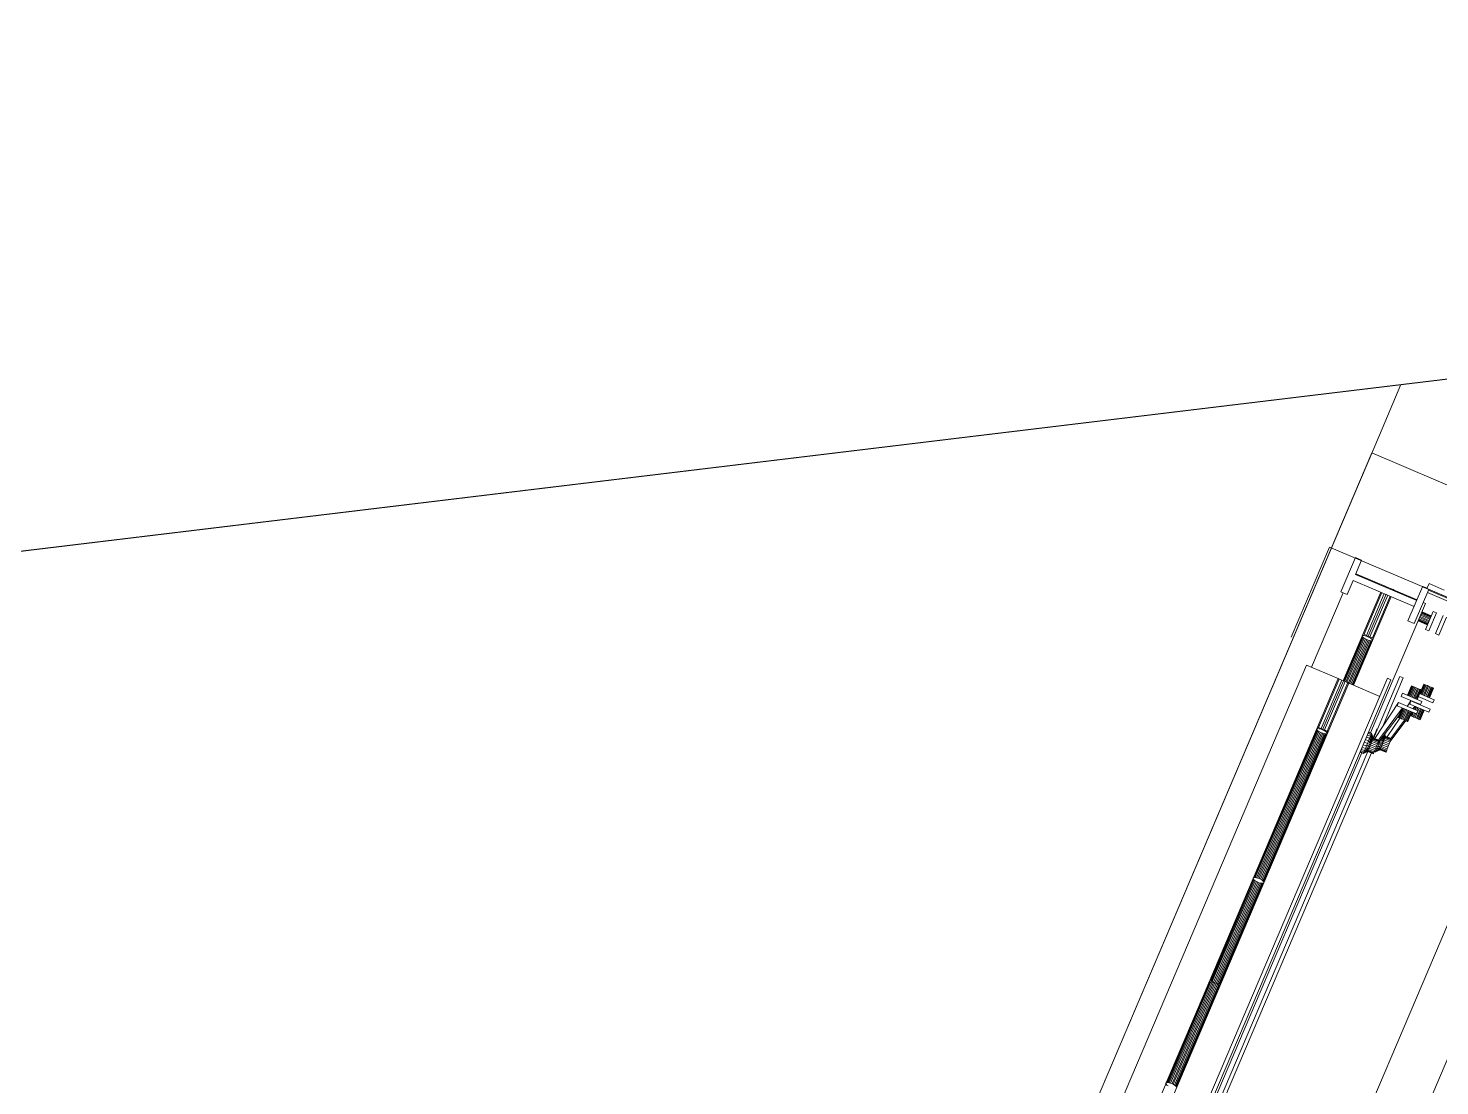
# Model space of a CAD drawing. Header units: metres. Extents: x -48 to 2360, y -1392 to 453.
# Drawn here: x 703.578 to 705.512, y -944.051 to -942.603 of the extents above; entities that cross this region are included whole.
import ezdxf

# ---------------------------------------------------------------- set-up
doc = ezdxf.new("R2010")
doc.units = ezdxf.units.M
doc.layers.add('MUEBLES', color=223, linetype='Continuous', lineweight=5, transparency=0.3)
doc.layers.add('TODO', color=210, linetype='Continuous', lineweight=5)

msp = doc.modelspace()

# ---------------------------------------------------------------- linework, layer by layer
at = {"layer": 'MUEBLES', "transparency": 33554687}
for p, q in [((705.4187, -943.1843), (704.6309, -945.0341)), ((707.5251, -944.0815), (705.4187, -943.1843)), ((705.3607, -943.3133), (705.3082, -943.4366)), ((705.3607, -943.3133), (707.4671, -944.2104)), ((705.3761, -943.3745), (705.3961, -943.3277)), ((705.3961, -943.3277), (705.4046, -943.3313)), ((705.4046, -943.3313), (705.3964, -943.3507)), ((705.3964, -943.3507), (705.48, -943.3864)), ((705.3968, -943.3497), (705.4347, -943.3658)), ((705.336, -943.4777), (705.3793, -943.3759)), ((705.3847, -943.3782), (705.3761, -943.3745)), ((705.4308, -943.3749), (705.3792, -943.4961)), ((705.393, -943.3588), (705.3847, -943.3782)), ((705.4766, -943.3944), (705.393, -943.3588)), ((705.4079, -943.4326), (705.4322, -943.3755)), ((705.4113, -943.4341), (705.4356, -943.3769)), ((705.4347, -943.3658), (705.4342, -943.3669)), ((705.4347, -943.3658), (705.4361, -943.3664)), ((705.4356, -943.3675), (705.4361, -943.3664)), ((705.4361, -943.3664), (705.4395, -943.3679)), ((705.439, -943.3689), (705.4395, -943.3679)), ((705.4395, -943.3679), (705.4419, -943.3689)), ((705.4414, -943.3699), (705.4419, -943.3689)), ((705.4419, -943.3689), (705.4442, -943.3699)), ((705.4442, -943.3699), (705.4438, -943.3709)), ((705.4442, -943.3699), (705.4476, -943.3714)), ((705.4476, -943.3714), (705.4472, -943.3724)), ((705.4476, -943.3714), (705.4491, -943.372)), ((705.4486, -943.373), (705.4491, -943.372)), ((705.4491, -943.372), (705.4805, -943.3853)), ((705.4681, -943.4144), (705.4881, -943.3675)), ((705.4966, -943.3712), (705.4767, -943.418)), ((705.4883, -943.367), (705.4881, -943.3675)), ((705.4881, -943.3675), (705.4966, -943.3712)), ((705.4883, -943.367), (705.4942, -943.3695)), ((705.494, -943.37), (705.4969, -943.3631)), ((705.4948, -943.3756), (706.0516, -943.6128)), ((705.5436, -943.3925), (705.4962, -943.3723)), ((705.4969, -943.3631), (705.5177, -943.372)), ((705.3936, -943.5023), (705.4452, -943.381)), ((705.4137, -943.4351), (705.438, -943.3779)), ((705.4404, -943.379), (705.416, -943.4361)), ((705.4923, -943.3904), (705.4168, -943.5675)), ((705.4438, -943.3804), (705.4194, -943.4376)), ((705.489, -943.389), (705.4923, -943.3904)), ((705.4767, -943.418), (705.4681, -943.4144)), ((705.4945, -943.4197), (705.482, -943.4144)), ((705.4946, -943.4195), (705.4821, -943.4142)), ((705.4949, -943.4189), (705.4824, -943.4135)), ((705.4953, -943.4179), (705.4828, -943.4126)), ((705.4958, -943.4166), (705.4833, -943.4113)), ((705.4965, -943.4151), (705.484, -943.4098)), ((705.4972, -943.4135), (705.4847, -943.4082)), ((705.4853, -943.4066), (705.4978, -943.4119)), ((705.486, -943.4051), (705.4985, -943.4104)), ((705.4865, -943.4038), (705.499, -943.4092)), ((705.4869, -943.4029), (705.4994, -943.4082)), ((705.4872, -943.4022), (705.4997, -943.4076)), ((705.4873, -943.402), (705.4998, -943.4074)), ((705.4919, -943.4259), (705.5024, -943.4012)), ((705.507, -943.4032), (705.4965, -943.4278)), ((705.5024, -943.4012), (705.507, -943.4032)), ((705.5162, -943.4071), (705.5057, -943.4317)), ((705.5103, -943.4337), (705.5208, -943.409)), ((705.4053, -943.4348), (705.4057, -943.4344)), ((705.4053, -943.4355), (705.4053, -943.4348)), ((705.4057, -943.4344), (705.4066, -943.4343)), ((705.4079, -943.4326), (705.4065, -943.432)), ((705.4066, -943.4343), (705.408, -943.4344)), ((705.4113, -943.4341), (705.4079, -943.4326)), ((705.408, -943.4344), (705.4096, -943.4347)), ((705.4096, -943.4347), (705.4114, -943.4352)), ((705.4137, -943.4351), (705.4113, -943.4341)), ((705.4965, -943.4278), (705.4919, -943.4259)), ((705.5057, -943.4317), (705.5103, -943.4337)), ((705.3794, -943.4962), (705.4053, -943.4355)), ((705.3801, -943.4965), (705.4058, -943.4362)), ((705.3813, -943.497), (705.4068, -943.4371)), ((705.3828, -943.4977), (705.4081, -943.4381)), ((705.3845, -943.4984), (705.4098, -943.439)), ((705.4116, -943.4399), (705.3864, -943.4992)), ((705.4135, -943.4406), (705.3882, -943.5)), ((705.4153, -943.4411), (705.39, -943.5007)), ((705.417, -943.4415), (705.3915, -943.5014)), ((705.4183, -943.4415), (705.3926, -943.5018)), ((705.4192, -943.4414), (705.3933, -943.5022)), ((705.4058, -943.4362), (705.4053, -943.4355)), ((705.4068, -943.4371), (705.4058, -943.4362)), ((705.4081, -943.4381), (705.4068, -943.4371)), ((705.4098, -943.439), (705.4081, -943.4381)), ((705.4116, -943.4399), (705.4098, -943.439)), ((705.4114, -943.4352), (705.4133, -943.436)), ((705.4135, -943.4406), (705.4116, -943.4399)), ((705.4133, -943.436), (705.4151, -943.4368)), ((705.4153, -943.4411), (705.4135, -943.4406)), ((705.416, -943.4361), (705.4137, -943.4351)), ((705.4151, -943.4368), (705.4168, -943.4378)), ((705.417, -943.4415), (705.4153, -943.4411)), ((705.4194, -943.4376), (705.416, -943.4361)), ((705.4168, -943.4378), (705.4181, -943.4387)), ((705.4183, -943.4415), (705.417, -943.4415)), ((705.4181, -943.4387), (705.4191, -943.4396)), ((705.4192, -943.4414), (705.4183, -943.4415)), ((705.4191, -943.4396), (705.4196, -943.4404)), ((705.4197, -943.441), (705.4192, -943.4414)), ((705.4209, -943.4382), (705.4194, -943.4376)), ((705.4196, -943.4404), (705.4197, -943.441)), ((704.615, -945.152), (705.3293, -943.4749)), ((705.0733, -944.3539), (705.44, -943.4928)), ((705.3293, -943.4749), (705.3725, -943.4933)), ((705.4209, -943.5751), (705.457, -943.4904)), ((705.4617, -943.4924), (705.4331, -943.5596)), ((705.44, -943.4928), (705.4447, -943.4948)), ((705.457, -943.4904), (705.4617, -943.4924)), ((705.3725, -943.4933), (704.6582, -945.1704)), ((704.6726, -945.1765), (705.3869, -943.4994)), ((705.4447, -943.4948), (705.078, -944.3559)), ((705.3457, -943.5601), (705.3739, -943.4939)), ((705.3491, -943.5615), (705.3773, -943.4953)), ((705.3515, -943.5625), (705.3797, -943.4963)), ((705.382, -943.4974), (705.3539, -943.5636)), ((705.3855, -943.4988), (705.3573, -943.565)), ((705.3725, -943.4933), (705.3739, -943.4939)), ((705.3739, -943.4939), (705.3773, -943.4953)), ((705.3773, -943.4953), (705.3797, -943.4963)), ((705.3797, -943.4963), (705.382, -943.4974)), ((705.382, -943.4974), (705.3855, -943.4988)), ((705.3855, -943.4988), (705.3869, -943.4994)), ((705.3869, -943.4994), (705.4295, -943.5176)), ((705.4728, -943.5032), (705.4673, -943.5161)), ((705.473, -943.5033), (705.4675, -943.5162)), ((705.4737, -943.5036), (705.4682, -943.5165)), ((705.4748, -943.504), (705.4692, -943.5169)), ((705.4761, -943.5046), (705.4706, -943.5175)), ((705.4777, -943.5053), (705.4722, -943.5182)), ((705.473, -943.5033), (705.4728, -943.5032)), ((705.4737, -943.5036), (705.473, -943.5033)), ((705.4748, -943.504), (705.4737, -943.5036)), ((705.4739, -943.5189), (705.4794, -943.506)), ((705.4761, -943.5046), (705.4748, -943.504)), ((705.4756, -943.5196), (705.4811, -943.5067)), ((705.4777, -943.5053), (705.4761, -943.5046)), ((705.4772, -943.5203), (705.4827, -943.5074)), ((705.4794, -943.506), (705.4777, -943.5053)), ((705.4786, -943.5209), (705.4841, -943.508)), ((705.4811, -943.5067), (705.4794, -943.506)), ((705.4796, -943.5213), (705.4851, -943.5084)), ((705.4803, -943.5216), (705.4858, -943.5087)), ((705.4805, -943.5217), (705.486, -943.5088)), ((705.4827, -943.5074), (705.4811, -943.5067)), ((705.4841, -943.508), (705.4827, -943.5074)), ((705.4851, -943.5084), (705.4841, -943.508)), ((705.4898, -943.5008), (705.4843, -943.5137)), ((705.49, -943.5009), (705.4845, -943.5138)), ((705.4858, -943.5087), (705.4851, -943.5084)), ((705.4907, -943.5012), (705.4852, -943.5141)), ((705.486, -943.5088), (705.4858, -943.5087)), ((705.4917, -943.5016), (705.4862, -943.5146)), ((705.4931, -943.5022), (705.4876, -943.5151)), ((705.4947, -943.5029), (705.4892, -943.5158)), ((705.49, -943.5009), (705.4898, -943.5008)), ((705.4907, -943.5012), (705.49, -943.5009)), ((705.4917, -943.5016), (705.4907, -943.5012)), ((705.4909, -943.5165), (705.4964, -943.5036)), ((705.4931, -943.5022), (705.4917, -943.5016)), ((705.4926, -943.5173), (705.4981, -943.5044)), ((705.4947, -943.5029), (705.4931, -943.5022)), ((705.4942, -943.518), (705.4997, -943.505)), ((705.4964, -943.5036), (705.4947, -943.5029)), ((705.4955, -943.5185), (705.501, -943.5056)), ((705.4981, -943.5044), (705.4964, -943.5036)), ((705.4966, -943.519), (705.5021, -943.5061)), ((705.4972, -943.5193), (705.5027, -943.5063)), ((705.4975, -943.5194), (705.503, -943.5064)), ((705.4997, -943.505), (705.4981, -943.5044)), ((705.501, -943.5056), (705.4997, -943.505)), ((705.5021, -943.5061), (705.501, -943.5056)), ((705.5027, -943.5063), (705.5021, -943.5061)), ((705.503, -943.5064), (705.5027, -943.5063)), ((705.4552, -943.5262), (705.4226, -943.5754)), ((705.4534, -943.5305), (705.4552, -943.5262)), ((705.4798, -943.5417), (705.4534, -943.5305)), ((705.4552, -943.5262), (705.4816, -943.5374)), ((705.4607, -943.5133), (705.4589, -943.5176)), ((705.4589, -943.5176), (705.4853, -943.5288)), ((705.4871, -943.5245), (705.4607, -943.5133)), ((705.4722, -943.5239), (705.4672, -943.5313)), ((705.4704, -943.5282), (705.4722, -943.5239)), ((705.4967, -943.5394), (705.4704, -943.5282)), ((705.4722, -943.5239), (705.4986, -943.5351)), ((705.4753, -943.5348), (705.4769, -943.531)), ((705.4756, -943.5349), (705.4772, -943.5311)), ((705.4762, -943.5351), (705.4778, -943.5313)), ((705.4821, -943.5179), (705.5022, -943.5265)), ((705.5041, -943.5222), (705.484, -943.5136)), ((705.4853, -943.5288), (705.4871, -943.5245)), ((705.5022, -943.5265), (705.5041, -943.5222)), ((705.4269, -943.5817), (705.4558, -943.5432)), ((705.4279, -943.5777), (705.4592, -943.535)), ((705.4567, -943.5472), (705.4395, -943.5731)), ((705.4438, -943.5793), (705.4653, -943.5508)), ((705.4448, -943.5754), (705.4634, -943.55)), ((705.4545, -943.5462), (705.46, -943.5333)), ((705.4547, -943.5463), (705.4545, -943.5462)), ((705.4547, -943.5463), (705.4602, -943.5334)), ((705.4554, -943.5466), (705.4547, -943.5463)), ((705.4554, -943.5466), (705.4609, -943.5337)), ((705.4564, -943.5471), (705.4554, -943.5466)), ((705.4564, -943.5471), (705.4619, -943.5341)), ((705.4578, -943.5476), (705.4564, -943.5471)), ((705.4578, -943.5476), (705.4633, -943.5347)), ((705.4594, -943.5483), (705.4578, -943.5476)), ((705.4594, -943.5483), (705.4649, -943.5354)), ((705.4611, -943.549), (705.4594, -943.5483)), ((705.4666, -943.5361), (705.4611, -943.549)), ((705.4628, -943.5498), (705.4611, -943.549)), ((705.4683, -943.5368), (705.4628, -943.5498)), ((705.4644, -943.5504), (705.4628, -943.5498)), ((705.4699, -943.5375), (705.4644, -943.5504)), ((705.4657, -943.551), (705.4644, -943.5504)), ((705.4712, -943.5381), (705.4657, -943.551)), ((705.4668, -943.5515), (705.4657, -943.551)), ((705.4723, -943.5386), (705.4668, -943.5515)), ((705.4729, -943.5388), (705.4674, -943.5518)), ((705.4732, -943.5389), (705.4677, -943.5518)), ((705.4714, -943.5439), (705.4735, -943.5391)), ((705.4717, -943.544), (705.4714, -943.5439)), ((705.4717, -943.544), (705.4737, -943.5392)), ((705.4723, -943.5443), (705.4717, -943.544)), ((705.4718, -943.542), (705.4727, -943.5409)), ((705.4723, -943.5443), (705.4744, -943.5394)), ((705.4734, -943.5447), (705.4723, -943.5443)), ((705.4734, -943.5447), (705.4754, -943.5399)), ((705.4747, -943.5453), (705.4734, -943.5447)), ((705.4747, -943.5453), (705.4768, -943.5405)), ((705.4763, -943.546), (705.4747, -943.5453)), ((705.4748, -943.5346), (705.4762, -943.5327)), ((705.4763, -943.546), (705.4784, -943.5412)), ((705.478, -943.5467), (705.4763, -943.546)), ((705.4773, -943.5356), (705.4789, -943.5318)), ((705.4835, -943.5338), (705.478, -943.5467)), ((705.4797, -943.5474), (705.478, -943.5467)), ((705.4786, -943.5362), (705.4802, -943.5324)), ((705.4852, -943.5345), (705.4797, -943.5474)), ((705.4813, -943.5481), (705.4797, -943.5474)), ((705.4816, -943.5374), (705.4798, -943.5417)), ((705.4802, -943.5368), (705.4818, -943.533)), ((705.4868, -943.5352), (705.4813, -943.5481)), ((705.4827, -943.5487), (705.4813, -943.5481)), ((705.4882, -943.5358), (705.4827, -943.5487)), ((705.4837, -943.5491), (705.4827, -943.5487)), ((705.4893, -943.5362), (705.4837, -943.5491)), ((705.4844, -943.5494), (705.4837, -943.5491)), ((705.4899, -943.5365), (705.4844, -943.5494)), ((705.4846, -943.5495), (705.4844, -943.5494)), ((705.4901, -943.5366), (705.4846, -943.5495)), ((705.4986, -943.5351), (705.4967, -943.5394)), ((705.2567, -943.7659), (705.3431, -943.5629)), ((705.2576, -943.7656), (705.3436, -943.5637)), ((705.259, -943.7656), (705.3446, -943.5646)), ((705.2606, -943.7659), (705.346, -943.5655)), ((705.2625, -943.7664), (705.3476, -943.5664)), ((705.3495, -943.5673), (705.2644, -943.7671)), ((705.3513, -943.568), (705.2662, -943.768)), ((705.3532, -943.5686), (705.2678, -943.7689)), ((705.3548, -943.5689), (705.2692, -943.77)), ((705.3561, -943.569), (705.2701, -943.7709)), ((705.357, -943.5688), (705.2706, -943.7718)), ((705.3431, -943.5623), (705.3435, -943.5619)), ((705.3431, -943.5629), (705.3431, -943.5623)), ((705.3436, -943.5637), (705.3431, -943.5629)), ((705.3435, -943.5619), (705.3445, -943.5617)), ((705.3446, -943.5646), (705.3436, -943.5637)), ((705.3457, -943.5601), (705.3443, -943.5595)), ((705.3445, -943.5617), (705.3458, -943.5618)), ((705.346, -943.5655), (705.3446, -943.5646)), ((705.3491, -943.5615), (705.3457, -943.5601)), ((705.3458, -943.5618), (705.3474, -943.5621)), ((705.3476, -943.5664), (705.346, -943.5655)), ((705.3474, -943.5621), (705.3492, -943.5627)), ((705.3495, -943.5673), (705.3476, -943.5664)), ((705.3515, -943.5625), (705.3491, -943.5615)), ((705.3492, -943.5627), (705.3511, -943.5634)), ((705.3513, -943.568), (705.3495, -943.5673)), ((705.351, -943.5623), (705.3506, -943.5632)), ((705.3508, -943.5633), (705.3512, -943.5624)), ((705.3511, -943.5634), (705.3529, -943.5643)), ((705.3532, -943.5686), (705.3513, -943.568)), ((705.3539, -943.5636), (705.3515, -943.5625)), ((705.3516, -943.5636), (705.3519, -943.5627)), ((705.3527, -943.5641), (705.3531, -943.5632)), ((705.3529, -943.5643), (705.3546, -943.5652)), ((705.3548, -943.5689), (705.3532, -943.5686)), ((705.3573, -943.565), (705.3539, -943.5636)), ((705.3541, -943.5649), (705.3546, -943.5639)), ((705.3546, -943.5652), (705.356, -943.5661)), ((705.3561, -943.569), (705.3548, -943.5689)), ((705.3557, -943.566), (705.3563, -943.5646)), ((705.356, -943.5661), (705.3569, -943.567)), ((705.357, -943.5688), (705.3561, -943.569)), ((705.3569, -943.567), (705.3575, -943.5678)), ((705.3575, -943.5684), (705.357, -943.5688)), ((705.3587, -943.5656), (705.3573, -943.565)), ((705.3582, -943.5654), (705.3573, -943.5675)), ((705.3575, -943.5678), (705.3575, -943.5684)), ((705.4175, -943.57), (705.4134, -943.5683)), ((705.418, -943.5686), (705.414, -943.567)), ((705.4182, -943.5681), (705.4142, -943.5665)), ((705.4166, -943.5722), (705.4175, -943.57)), ((705.4175, -943.57), (705.418, -943.5686)), ((705.4199, -943.5761), (705.4175, -943.57)), ((705.4193, -943.5776), (705.4175, -943.57)), ((705.418, -943.5686), (705.4182, -943.5681)), ((705.4199, -943.5761), (705.418, -943.5686)), ((705.4202, -943.5752), (705.418, -943.5686)), ((705.4204, -943.5749), (705.4182, -943.5681)), ((705.4202, -943.5752), (705.4182, -943.5681)), ((705.4214, -943.5722), (705.4228, -943.5689)), ((705.4224, -943.5697), (705.4229, -943.5706)), ((705.4228, -943.5689), (705.424, -943.566)), ((705.4228, -943.5689), (705.4235, -943.5672)), ((705.4235, -943.5672), (705.4238, -943.5683)), ((705.424, -943.566), (705.4249, -943.5638)), ((705.424, -943.566), (705.4243, -943.5653)), ((705.4243, -943.5653), (705.4245, -943.5666)), ((705.4248, -943.5641), (705.425, -943.5656)), ((705.4249, -943.5638), (705.4254, -943.5624)), ((705.4249, -943.5637), (705.4251, -943.5652)), ((705.4254, -943.5624), (705.4256, -943.5619)), ((705.4368, -943.5738), (705.4355, -943.5702)), ((705.4368, -943.5738), (705.4358, -943.5697)), ((705.4372, -943.5729), (705.4361, -943.5694)), ((705.4372, -943.5729), (705.4362, -943.5693)), ((705.4373, -943.5726), (705.4363, -943.5692)), ((705.4674, -943.5518), (705.4668, -943.5515)), ((705.4677, -943.5518), (705.4674, -943.5518)), ((705.4055, -943.5872), (705.4043, -943.5901)), ((705.4048, -943.5889), (705.4047, -943.5889)), ((705.4049, -943.5886), (705.4048, -943.5886)), ((705.4052, -943.5878), (705.4051, -943.5877)), ((705.4068, -943.5839), (705.4055, -943.5872)), ((705.4055, -943.5872), (705.4097, -943.5889)), ((705.4058, -943.5864), (705.4057, -943.5864)), ((705.4065, -943.5846), (705.4065, -943.5846)), ((705.4083, -943.5803), (705.4068, -943.5839)), ((705.4068, -943.5839), (705.4111, -943.5855)), ((705.4074, -943.5825), (705.4074, -943.5825)), ((705.4083, -943.5802), (705.4083, -943.5803)), ((705.4083, -943.5803), (705.4125, -943.582)), ((705.4085, -943.5918), (705.4148, -943.5885)), ((705.4085, -943.5918), (705.4097, -943.5889)), ((705.4097, -943.5889), (705.4111, -943.5855)), ((705.4097, -943.5889), (705.4157, -943.5864)), ((705.4148, -943.5885), (705.4097, -943.5889)), ((705.414, -943.5784), (705.4098, -943.5767)), ((705.4111, -943.5855), (705.4125, -943.582)), ((705.4111, -943.5855), (705.4166, -943.584)), ((705.4157, -943.5864), (705.4111, -943.5855)), ((705.4154, -943.575), (705.4113, -943.5734)), ((705.4166, -943.5722), (705.4125, -943.5705)), ((705.4125, -943.582), (705.414, -943.5784)), ((705.4125, -943.582), (705.4166, -943.584)), ((705.414, -943.5784), (705.4154, -943.575)), ((705.414, -943.5784), (705.4176, -943.5816)), ((705.4166, -943.584), (705.414, -943.5784)), ((705.414, -943.5904), (705.4148, -943.5885)), ((705.4148, -943.5885), (705.4157, -943.5864)), ((705.4227, -943.5917), (705.4148, -943.5885)), ((705.4154, -943.575), (705.4166, -943.5722)), ((705.4176, -943.5816), (705.4154, -943.575)), ((705.4185, -943.5795), (705.4154, -943.575)), ((705.4157, -943.5864), (705.4166, -943.584)), ((705.4236, -943.5895), (705.4157, -943.5864)), ((705.4166, -943.5722), (705.4193, -943.5776)), ((705.4185, -943.5795), (705.4166, -943.5722)), ((705.4166, -943.584), (705.4176, -943.5816)), ((705.4166, -943.584), (705.4246, -943.5872)), ((705.4176, -943.5816), (705.4185, -943.5795)), ((705.4176, -943.5816), (705.4256, -943.5848)), ((705.4185, -943.5795), (705.4193, -943.5776)), ((705.4185, -943.5795), (705.4265, -943.5826)), ((705.4193, -943.5776), (705.4199, -943.5761)), ((705.4193, -943.5776), (705.4273, -943.5808)), ((705.4199, -943.5761), (705.4202, -943.5752)), ((705.4199, -943.5761), (705.4278, -943.5793)), ((705.4202, -943.5752), (705.4204, -943.5749)), ((705.4202, -943.5752), (705.4282, -943.5784)), ((705.4203, -943.5749), (705.4214, -943.5722)), ((705.4204, -943.5749), (705.4283, -943.5781)), ((705.4212, -943.5727), (705.4218, -943.5732)), ((705.4226, -943.5754), (705.4224, -943.5757)), ((705.4279, -943.5777), (705.4226, -943.5754)), ((705.4236, -943.5895), (705.4227, -943.5917)), ((705.4246, -943.5872), (705.4236, -943.5895)), ((705.424, -943.5888), (705.4255, -943.5894)), ((705.424, -943.593), (705.4304, -943.5895)), ((705.4256, -943.5848), (705.4246, -943.5872)), ((705.4246, -943.5916), (705.431, -943.5881)), ((705.4246, -943.5916), (705.4255, -943.5894)), ((705.4246, -943.5916), (705.4304, -943.5895)), ((705.4251, -943.5859), (705.4267, -943.5865)), ((705.4255, -943.5894), (705.4317, -943.5862)), ((705.4255, -943.5894), (705.4267, -943.5865)), ((705.431, -943.5881), (705.4255, -943.5894)), ((705.4265, -943.5826), (705.4256, -943.5848)), ((705.4273, -943.5808), (705.4265, -943.5826)), ((705.4265, -943.5826), (705.428, -943.5832)), ((705.4267, -943.5865), (705.428, -943.5832)), ((705.4267, -943.5865), (705.4326, -943.584)), ((705.4317, -943.5862), (705.4267, -943.5865)), ((705.4278, -943.5793), (705.4273, -943.5808)), ((705.4278, -943.5779), (705.4279, -943.5777)), ((705.4282, -943.5784), (705.4278, -943.5793)), ((705.428, -943.5832), (705.4295, -943.5796)), ((705.428, -943.5832), (705.4336, -943.5816)), ((705.4326, -943.584), (705.428, -943.5832)), ((705.4283, -943.5781), (705.4282, -943.5784)), ((705.4287, -943.5793), (705.4295, -943.5796)), ((705.4295, -943.5796), (705.4308, -943.5764)), ((705.4295, -943.5796), (705.4336, -943.5816)), ((705.43, -943.5904), (705.4304, -943.5895)), ((705.4304, -943.5895), (705.431, -943.5881)), ((705.4383, -943.5927), (705.4304, -943.5895)), ((705.4336, -943.5816), (705.431, -943.5761)), ((705.431, -943.5881), (705.4317, -943.5862)), ((705.4389, -943.5913), (705.431, -943.5881)), ((705.4311, -943.5761), (705.4346, -943.5793)), ((705.4317, -943.5862), (705.4326, -943.584)), ((705.4397, -943.5894), (705.4317, -943.5862)), ((705.4326, -943.584), (705.4336, -943.5816)), ((705.4406, -943.5872), (705.4326, -943.584)), ((705.4346, -943.5793), (705.4327, -943.5739)), ((705.4355, -943.5771), (705.433, -943.5736)), ((705.4336, -943.5816), (705.4346, -943.5793)), ((705.4336, -943.5816), (705.4416, -943.5848)), ((705.4355, -943.5771), (705.4341, -943.572)), ((705.4344, -943.5716), (705.4362, -943.5752)), ((705.4346, -943.5793), (705.4355, -943.5771)), ((705.4346, -943.5793), (705.4425, -943.5825)), ((705.4362, -943.5752), (705.4352, -943.5707)), ((705.4355, -943.5771), (705.4362, -943.5752)), ((705.4355, -943.5771), (705.4434, -943.5803)), ((705.4362, -943.5752), (705.4368, -943.5738)), ((705.4362, -943.5752), (705.4442, -943.5784)), ((705.4368, -943.5738), (705.4372, -943.5729)), ((705.4368, -943.5738), (705.4448, -943.577)), ((705.4372, -943.5729), (705.4373, -943.5726)), ((705.4372, -943.5729), (705.4452, -943.5761)), ((705.4373, -943.5726), (705.4453, -943.5757)), ((705.4397, -943.5894), (705.4389, -943.5913)), ((705.4395, -943.5731), (705.4394, -943.5734)), ((705.4448, -943.5754), (705.4395, -943.5731)), ((705.4406, -943.5872), (705.4397, -943.5894)), ((705.4416, -943.5848), (705.4406, -943.5872)), ((705.4425, -943.5825), (705.4416, -943.5848)), ((705.4434, -943.5803), (705.4425, -943.5825)), ((705.4442, -943.5784), (705.4434, -943.5803)), ((705.4448, -943.577), (705.4442, -943.5784)), ((705.4448, -943.5755), (705.4448, -943.5754)), ((705.4452, -943.5761), (705.4448, -943.577)), ((705.4453, -943.5757), (705.4452, -943.5761)), ((705.4051, -943.5951), (705.1157, -944.2744)), ((705.12, -944.2816), (705.4132, -943.5932)), ((705.418, -943.5951), (705.1247, -944.2837)), ((705.4028, -943.5937), (705.4026, -943.5941)), ((705.4026, -943.5941), (705.4069, -943.5958)), ((705.4034, -943.5923), (705.4028, -943.5937)), ((705.4028, -943.5937), (705.4071, -943.5953)), ((705.4043, -943.5901), (705.4034, -943.5923)), ((705.4034, -943.5923), (705.4076, -943.594)), ((705.4043, -943.5901), (705.4085, -943.5918)), ((705.4069, -943.5958), (705.413, -943.5928)), ((705.4069, -943.5958), (705.4129, -943.5931)), ((705.4069, -943.5958), (705.4071, -943.5953)), ((705.4071, -943.5953), (705.4134, -943.5919)), ((705.4071, -943.5953), (705.413, -943.5928)), ((705.4076, -943.594), (705.4071, -943.5953)), ((705.4076, -943.594), (705.414, -943.5904)), ((705.4076, -943.594), (705.4085, -943.5918)), ((705.4076, -943.594), (705.4134, -943.5919)), ((705.414, -943.5904), (705.4085, -943.5918)), ((705.4129, -943.5931), (705.413, -943.5928)), ((705.4209, -943.5963), (705.4129, -943.5931)), ((705.413, -943.5928), (705.4134, -943.5919)), ((705.421, -943.596), (705.413, -943.5928)), ((705.4134, -943.5919), (705.414, -943.5904)), ((705.4214, -943.5951), (705.4134, -943.5919)), ((705.422, -943.5936), (705.414, -943.5904)), ((705.421, -943.596), (705.4209, -943.5963)), ((705.4214, -943.5951), (705.421, -943.596)), ((705.422, -943.5936), (705.4214, -943.5951)), ((705.4227, -943.5917), (705.422, -943.5936)), ((705.4223, -943.5928), (705.4238, -943.5935)), ((705.4225, -943.5924), (705.424, -943.593)), ((705.4231, -943.591), (705.4246, -943.5916)), ((705.4238, -943.5935), (705.43, -943.5904)), ((705.4238, -943.5935), (705.4299, -943.5907)), ((705.4238, -943.5935), (705.424, -943.593)), ((705.424, -943.593), (705.43, -943.5904)), ((705.4246, -943.5916), (705.424, -943.593)), ((705.4299, -943.5907), (705.43, -943.5904)), ((705.4379, -943.5939), (705.4299, -943.5907)), ((705.438, -943.5936), (705.43, -943.5904)), ((705.438, -943.5936), (705.4379, -943.5939)), ((705.4383, -943.5927), (705.438, -943.5936)), ((705.4389, -943.5913), (705.4383, -943.5927)), ((705.1974, -943.9051), (705.2561, -943.7671)), ((705.1979, -943.9059), (705.2566, -943.768)), ((705.1988, -943.9069), (705.2575, -943.769)), ((705.2001, -943.9079), (705.2589, -943.77)), ((705.2018, -943.9089), (705.2605, -943.771)), ((705.2623, -943.7719), (705.2036, -943.9098)), ((705.2642, -943.7726), (705.2055, -943.9105)), ((705.2661, -943.7731), (705.2073, -943.911)), ((705.2677, -943.7733), (705.209, -943.9113)), ((705.2691, -943.7733), (705.2103, -943.9112)), ((705.27, -943.7731), (705.2113, -943.911)), ((705.2561, -943.7664), (705.2567, -943.7659)), ((705.2561, -943.7671), (705.2561, -943.7664)), ((705.2566, -943.768), (705.2561, -943.7671)), ((705.2575, -943.769), (705.2566, -943.768)), ((705.2567, -943.7659), (705.2576, -943.7656)), ((705.2589, -943.77), (705.2575, -943.769)), ((705.2576, -943.7656), (705.259, -943.7656)), ((705.2605, -943.771), (705.2589, -943.77)), ((705.259, -943.7656), (705.2606, -943.7659)), ((705.2623, -943.7719), (705.2605, -943.771)), ((705.2606, -943.7659), (705.2625, -943.7664)), ((705.2642, -943.7726), (705.2623, -943.7719)), ((705.2625, -943.7664), (705.2644, -943.7671)), ((705.2661, -943.7731), (705.2642, -943.7726)), ((705.2644, -943.7671), (705.2662, -943.768)), ((705.2677, -943.7733), (705.2661, -943.7731)), ((705.2662, -943.768), (705.2678, -943.7689)), ((705.2691, -943.7733), (705.2677, -943.7733)), ((705.2678, -943.7689), (705.2692, -943.77)), ((705.27, -943.7731), (705.2691, -943.7733)), ((705.2692, -943.77), (705.2701, -943.7709)), ((705.2705, -943.7725), (705.27, -943.7731)), ((705.2701, -943.7709), (705.2706, -943.7718)), ((705.2706, -943.7718), (705.2705, -943.7725)), ((705.5305, -943.811), (705.3125, -944.323)), ((705.5702, -943.9007), (705.045, -945.1339)), ((705.1371, -944.0465), (705.1959, -943.9086)), ((705.1381, -944.0462), (705.1969, -943.9083)), ((705.1395, -944.0462), (705.1982, -943.9083)), ((705.1411, -944.0465), (705.1999, -943.9086)), ((705.143, -944.047), (705.2017, -943.9091)), ((705.1449, -944.0477), (705.2036, -943.9098)), ((705.2054, -943.9107), (705.1467, -944.0486)), ((705.2071, -943.9116), (705.1483, -944.0496)), ((705.2084, -943.9127), (705.1496, -944.0506)), ((705.2093, -943.9136), (705.1506, -944.0516)), ((705.2098, -943.9145), (705.1511, -944.0524)), ((705.1954, -943.9091), (705.1959, -943.9086)), ((705.1959, -943.9086), (705.1969, -943.9083)), ((705.1969, -943.9083), (705.1982, -943.9083)), ((705.1974, -943.9051), (705.1974, -943.9043)), ((705.1979, -943.9059), (705.1974, -943.9051)), ((705.1988, -943.9069), (705.1979, -943.9059)), ((705.1982, -943.9083), (705.1999, -943.9086)), ((705.2001, -943.9079), (705.1988, -943.9069)), ((705.1999, -943.9086), (705.2017, -943.9091)), ((705.2018, -943.9089), (705.2001, -943.9079)), ((705.2017, -943.9091), (705.2036, -943.9098)), ((705.2036, -943.9098), (705.2018, -943.9089)), ((705.2031, -943.9095), (705.2031, -943.9096)), ((705.2033, -943.9097), (705.2033, -943.9097)), ((705.2055, -943.9105), (705.2036, -943.9098)), ((705.2036, -943.9098), (705.2054, -943.9107)), ((705.204, -943.91), (705.2041, -943.91)), ((705.2052, -943.9105), (705.2052, -943.9104)), ((705.2054, -943.9107), (705.2071, -943.9116)), ((705.2073, -943.911), (705.2055, -943.9105)), ((705.2066, -943.9113), (705.2068, -943.9108)), ((705.2071, -943.9116), (705.2084, -943.9127)), ((705.209, -943.9113), (705.2073, -943.911)), ((705.2081, -943.9125), (705.2087, -943.9112)), ((705.2084, -943.9127), (705.2093, -943.9136)), ((705.2103, -943.9112), (705.209, -943.9113)), ((705.2093, -943.9136), (705.2098, -943.9145)), ((705.2096, -943.9142), (705.2109, -943.9111)), ((705.2098, -943.9145), (705.2098, -943.9152)), ((705.2113, -943.911), (705.2103, -943.9112)), ((705.2118, -943.9105), (705.2113, -943.911)), ((705.1366, -944.047), (705.1371, -944.0465)), ((705.1366, -944.0477), (705.1366, -944.047)), ((705.1371, -944.0486), (705.1366, -944.0477)), ((705.1371, -944.0465), (705.1381, -944.0462)), ((705.138, -944.0496), (705.1371, -944.0486)), ((705.1394, -944.0506), (705.138, -944.0496)), ((705.1381, -944.0462), (705.1395, -944.0462)), ((705.1395, -944.0462), (705.1411, -944.0465)), ((705.1411, -944.0465), (705.143, -944.047)), ((705.143, -944.047), (705.1449, -944.0477)), ((705.1449, -944.0477), (705.1467, -944.0486)), ((705.1467, -944.0486), (705.1483, -944.0496)), ((705.1483, -944.0496), (705.1496, -944.0506)), ((705.1496, -944.0506), (705.1506, -944.0516))]:
    msp.add_line(p, q, dxfattribs=at)
at = {"layer": 'TODO', "ltscale": 0.05, "transparency": 33554687}
msp.add_line((705.429, -943.1602), (705.4585, -943.0909), dxfattribs=at)
at = {"layer": 'TODO', "ltscale": 7, "transparency": 33554687}
msp.add_line((700.1324, -955.5995), (705.429, -943.1602), dxfattribs=at)
at = {"layer": 'TODO', "ltscale": 0.05, "transparency": 33554687, "flags": 128}
for points in [[(733.6725, -939.6877), (693.7075, -944.5083)], [(733.672, -939.6891), (693.7075, -944.5083)]]:
    msp.add_lwpolyline(points, dxfattribs=at)
at = {"layer": 'TODO', "ltscale": 7, "transparency": 33554687}
msp.add_lwpolyline([(707.5307, -944.0838), (705.4187, -943.1843), (700.1324, -955.5995), (700.4762, -956.1931), (702.0407, -956.8587), (701.9022, -957.1915), (722.391, -965.9607), (728.3733, -952.0288), (707.8845, -943.2596), (707.5306, -944.0838)], dxfattribs=at)

doc.saveas('drawing.dxf')
